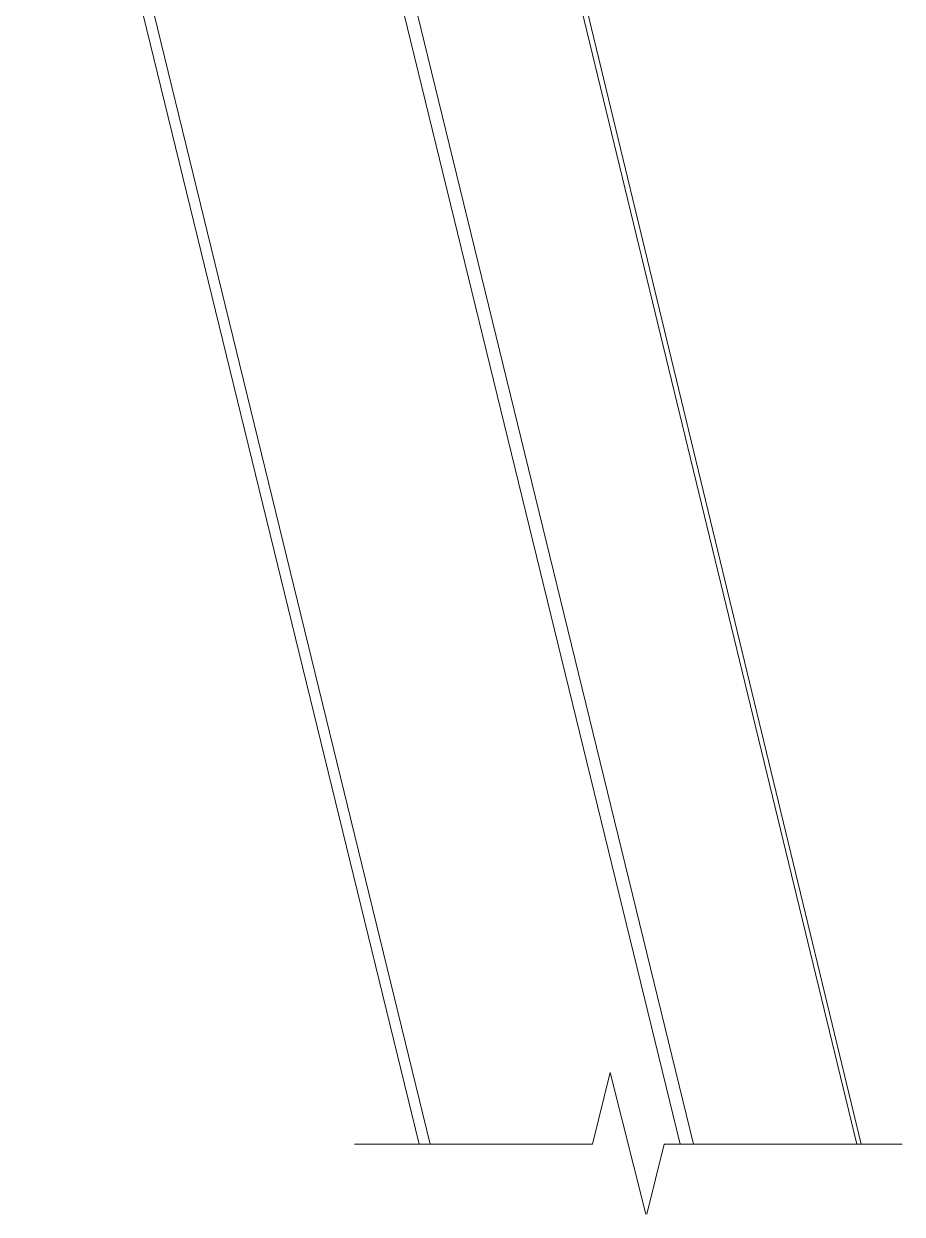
# Model space of a CAD drawing. Header units: metres. Extents: x 311 to 403, y 3 to 1186.
# Drawn here: x 346.158 to 347.381, y 1179.61 to 1181.269 of the extents above; entities that cross this region are included whole.
import ezdxf

# ---------------------------------------------------------------- set-up
doc = ezdxf.new("R2010")
doc.units = ezdxf.units.M
doc.layers.add('A-DETL-GENF', color=7, linetype='Continuous', lineweight=9)
doc.layers.add('A-FLOR', color=7, linetype='Continuous', lineweight=50)

# ---------------------------------------------------------------- blocks, each defined once
blk = doc.blocks.new('CS_DET_BreakLine_ViewScale - Std Break-V5-DRG-2873124 - PLAN - UPSTAND FLOOD WALL AT SOUTH END')
at = {"layer": 'A-DETL-GENF'}
for p, q in [((0.2564, 0.1), (0.2314, 0)), ((0.3058, -0.0973), (0.2564, 0.1)), ((0.2314, 0), (-0.1, 0)), ((0.3314, 0), (0.3071, -0.0973)), ((0.6629, 0), (0.3314, 0))]:
    blk.add_line(p, q, dxfattribs=at)

msp = doc.modelspace()

# ---------------------------------------------------------------- linework, layer by layer
at = {"layer": 'A-FLOR', "lineweight": 9}
for p, q in [((347.3181, 1179.7074), (346.7376, 1182.1034)), ((347.3241, 1179.7074), (346.745, 1182.1052)), ((347.0719, 1179.7074), (346.5013, 1182.0464)), ((347.0906, 1179.7074), (346.5189, 1182.0507)), ((346.7084, 1179.7074), (346.158, 1181.9637)), ((346.7237, 1179.7074), (346.1724, 1181.9672))]:
    msp.add_line(p, q, dxfattribs=at)

# ---------------------------------------------------------------- block references
at = {"layer": 'A-DETL-GENF'}
msp.add_blockref('CS_DET_BreakLine_ViewScale - Std Break-V5-DRG-2873124 - PLAN - UPSTAND FLOOD WALL AT SOUTH END', (346.7184, 1179.7074), dxfattribs=at)

doc.saveas('drawing.dxf')
